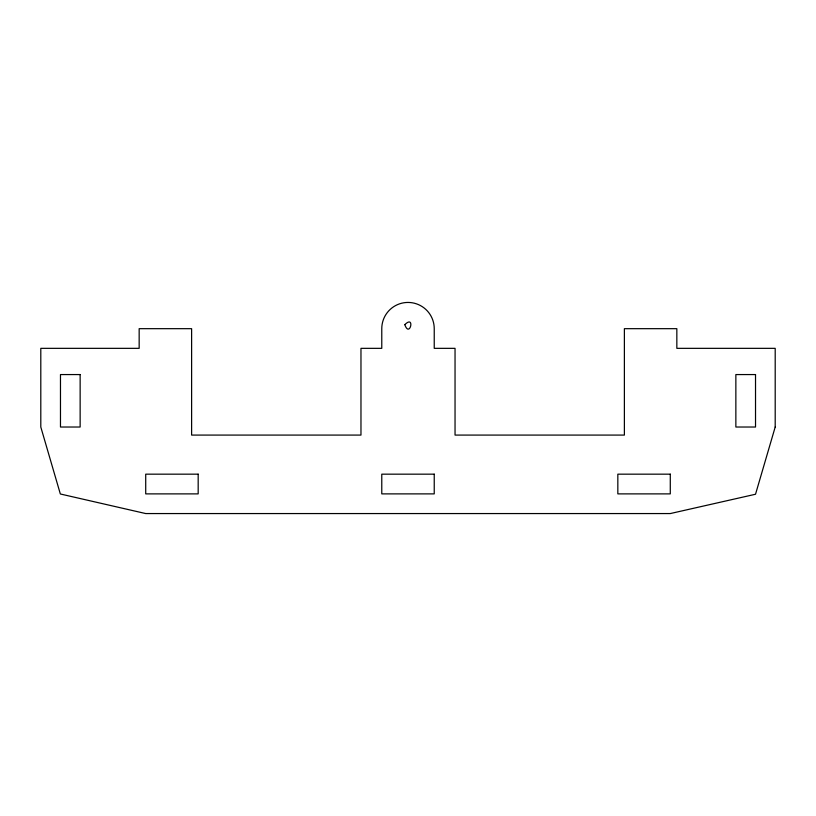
<?xml version="1.0" encoding="UTF-8"?>
<svg xmlns="http://www.w3.org/2000/svg" width="816" height="816" viewBox="0 0 816 816"><rect width="100%" height="100%" fill="white"/><g stroke="black" fill="none" stroke-linecap="round" stroke-linejoin="round"><path stroke-width="1.22" d="M404.807 324.646C409.734 338.732 415.466 314.191 404.807 324.646M775.2 427.023L755.524 494.241L670.283 513.56L145.717 513.56L60.343 493.986L40.8 427.023L40.8 348.34L139.159 348.34L139.159 328.675L191.617 328.675L191.617 435.081L360.968 435.081L360.968 348.34L381.776 348.34L381.776 328.675A26.224 26.224 0 0 1 408 302.44A26.224 26.224 0 0 1 434.234 328.675L434.234 348.34L455.042 348.34L455.042 435.081L624.383 435.081L624.383 328.675L676.841 328.675L676.841 348.34L775.2 348.34L775.2 427.023M80.141 374.564L60.476 374.564L60.476 427.023L80.141 427.023L80.141 374.564M755.524 374.564L735.859 374.564L735.859 427.023L755.524 427.023L755.524 374.564M198.176 474.167L145.717 474.167L145.717 493.884L198.176 493.884L198.176 474.167M434.234 474.167L381.776 474.167L381.776 493.884L434.234 493.884L434.234 474.167M670.283 474.167L617.834 474.167L617.834 493.884L670.283 493.884L670.283 474.167"/></g></svg>
